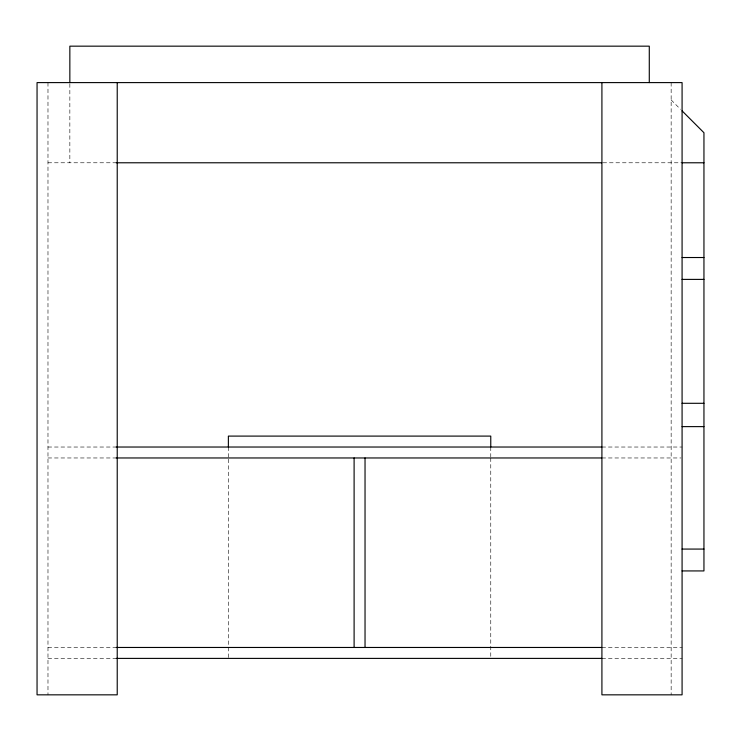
<?xml version="1.0" encoding="UTF-8"?>
<svg xmlns="http://www.w3.org/2000/svg" width="741" height="741" viewBox="0 0 741 741"><rect width="100%" height="100%" fill="white"/><g stroke="black" fill="none" stroke-linecap="round" stroke-linejoin="round"><path stroke-width="0.56" stroke-dasharray="3.71 2.78" d="M47.98 162.779L116.198 162.779M602.924 162.779L682.081 162.779M47.98 447.027L117.226 447.027M601.914 447.027L682.081 447.027M47.98 457.966L117.226 457.966M601.914 457.966L680.988 457.966M47.98 647.467L117.226 647.467M601.914 647.467L682.081 647.467M47.98 658.397L117.226 658.397M601.914 658.397L682.081 658.397M671.151 99.933L680.525 109.307M671.151 82.603L671.151 694.836M490.764 447.027L490.764 456.873M490.764 457.966L490.764 658.397M228.376 447.027L228.376 457.966M228.376 459.114L228.376 658.397M69.849 83.752L69.849 162.779M47.98 82.603L47.98 694.836"/><path stroke-width="1.11" d="M116.198 162.779L601.785 162.779M682.081 162.779L703.95 162.779M682.081 257.525L703.95 257.525M682.081 279.394L703.95 279.394M682.081 403.299L703.95 403.299M682.081 426.621L703.95 426.621M116.207 447.027L601.914 447.027M116.198 457.966L601.785 457.966M682.081 549.072L703.95 549.072M682.081 570.931L703.95 570.931L703.95 132.732L682.081 110.863M116.198 647.467L601.785 647.467M116.207 658.397L601.914 658.397M649.283 82.603L649.283 46.164L69.849 46.164L69.849 82.603M601.914 82.603L601.914 694.836L682.081 694.836L682.081 82.603L37.05 82.603L37.05 694.836L117.226 694.836L117.226 82.603M490.764 447.027L490.764 436.097L228.376 436.097L228.376 447.027M365.035 457.966L365.035 647.467M354.105 457.966L354.105 647.467"/></g></svg>
